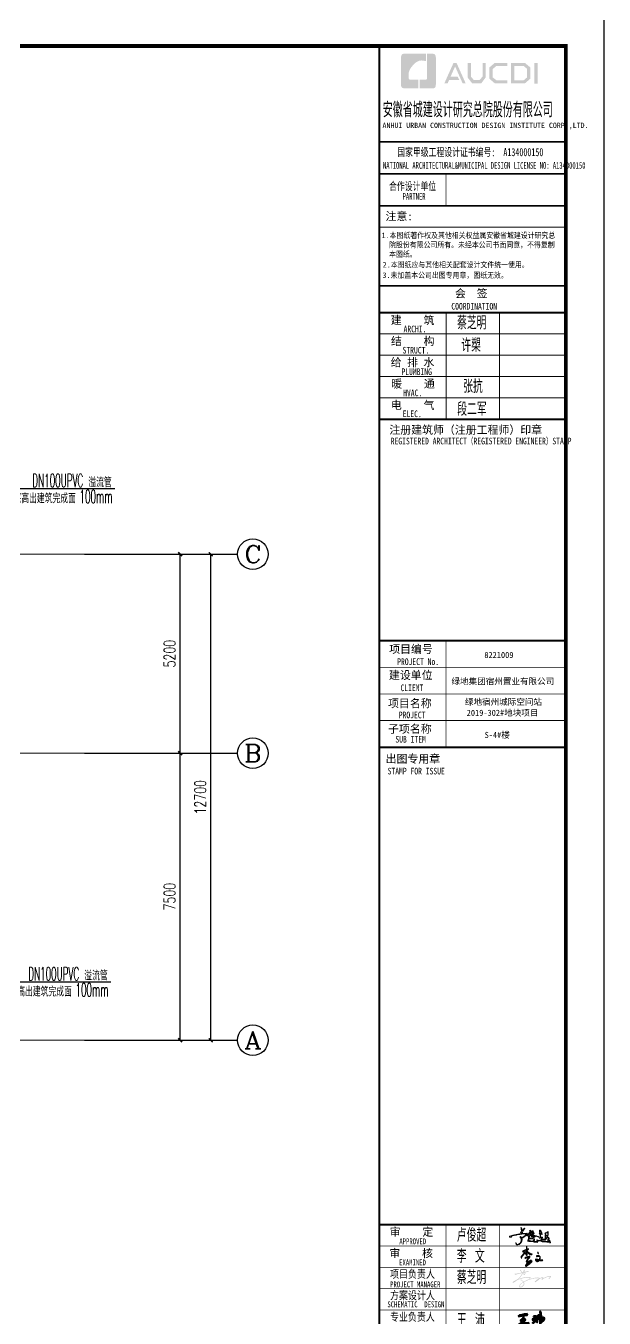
# Model space of a CAD drawing. Extents: x 1725261 to 1937680, y 860327 to 1571294.
# Drawn here: x 1850440 to 1865551, y 1077666 to 1111435 of the extents above; entities that cross this region are included whole.
import ezdxf
from ezdxf.enums import TextEntityAlignment as Align

# ---------------------------------------------------------------- set-up
doc = ezdxf.new("R2010")
doc.units = 0
doc.header["$LTSCALE"] = 1000
doc.header["$MEASUREMENT"] = 0
for name, pattern in [('ACAD_ISO10W100', [18.5, 12, -3, 0.5, -3]), ('DASH', [0.35, 0.25, -0.1]), ('DOTE', [2.42, 2, -0.2, 0.02, -0.2])]:
    doc.linetypes.add(name, pattern=pattern)
for name, color, linetype in [('AXIS', 3, 'Continuous'), ('AXIS_TEXT', 4, 'Continuous'), ('C-AXIS(轴号)', 3, 'Continuous'), ('C-AXIS-T(字)', 7, 'Continuous'), ('TWT_LEAD', 3, 'Continuous'), ('图框', 140, 'Continuous'), ('图签文字', 147, 'Continuous'), ('电子签名-李文', 7, 'DASH'), ('签名-水', 7, 'Continuous')]:
    doc.layers.add(name, color=color, linetype=linetype)
for name, color, linetype, lineweight in [('DOTE', 19, 'DOTE', 9), ('ZC', 6, 'Continuous', 40), ('图签', 147, 'Continuous', 18), ('签名', 7, 'Continuous', 18)]:
    doc.layers.add(name, color=color, linetype=linetype, lineweight=lineweight)
doc.styles.add('_TCH_AXIS', font='COMPLEX', dxfattribs={"bigfont": 'GBCBIG'})
doc.styles.add('_TCH_DIM_T3', font='SIMPLEX', dxfattribs={"width": 0.705882, "bigfont": 'GBCBIG'})
doc.styles.add('_TWT_SERIAL', font='simplex.shx', dxfattribs={"width": 0.6, "oblique": 10, "height": 3.5, "bigfont": 'aadri.shx'})
doc.styles.add('COMPLEX', font='COMPLEX')
doc.styles.add('HT', font='simhei.ttf')
doc.styles.add('宋体', font='', dxfattribs={"height": 50})
doc.styles.add('建筑图签-1', font='simhei.ttf', dxfattribs={"width": 0.7})
doc.styles.add('建筑图签-2', font='TXT.shx', dxfattribs={"width": 0.5, "bigfont": 'HZTXT.shx'})
doc.styles.get('宋体').set_extended_font_data('SimSun')
doc.dimstyles.new('_TCH_ARCH&&100', dxfattribs={"dimtxt": 297.5, "dimasz": 100, "dimexe": 250, "dimexo": 300, "dimgap": 126.25, "dimtad": 1, "dimdec": 0, "dimzin": 0, "dimdsep": 46, "dimtxsty": '_TCH_DIM_T3', "dimblk": 'ARCHTICK', "dimcen": 0.09, "dimclrt": 7, "dimazin": 2, "dimtfac": 1, "dimtdec": 0, "dimtix": 1, "dimtmove": 2, "dimatfit": 3, "dimfxl": 0, "dimtolj": 1, "dimtzin": 0, "dimarcsym": 0})

# ---------------------------------------------------------------- blocks, each defined once
blk = doc.blocks.new('院标1')
h = blk.add_hatch(color=150)
h.dxf.hatch_style = 1
h.set_gradient(color1=(33, 113, 253), color2=(33, 113, 253), tint=1, name='INVCURVED')
edge = h.paths.add_edge_path()
edge.add_spline(control_points=[(116373, 648379), (116379, 648379), (116382, 648379), (116391, 648379), (116391, 648379), (116391, 648379), (116616, 648379), (116616, 648379), (116616, 648379), (116616, 648379), (116616, 648054), (116616, 648054), (116616, 648054), (116616, 648054), (116108, 648054), (116108, 648054), (116108, 648054), (116028, 648054), (115963, 648111), (115963, 648199), (115963, 648199), (115963, 648199), (115963, 649215), (115963, 649215), (115963, 649215), (115963, 649295), (116018, 649360), (116108, 649360), (116108, 649360), (116108, 649360), (116897, 649360), (116897, 649360), (116897, 649360), (116897, 649360), (116897, 649080), (116897, 649080), (116897, 649080), (116897, 649080), (116566, 649140), (116356, 648859), (116356, 648859), (116245, 648719), (116240, 648545), (116247, 648466), (116247, 648466), (116254, 648386), (116247, 648466), (116247, 648466), (116247, 648466), (116247, 648466), (116258, 648374), (116373, 648379)], knot_values=[0, 0, 0, 0, 0.071429, 0.071429, 0.071429, 0.107143, 0.142857, 0.142857, 0.142857, 0.178571, 0.214286, 0.214286, 0.214286, 0.25, 0.285714, 0.285714, 0.285714, 0.321429, 0.357143, 0.357143, 0.357143, 0.392857, 0.428571, 0.428571, 0.428571, 0.464286, 0.5, 0.5, 0.5, 0.535714, 0.571429, 0.571429, 0.571429, 0.607143, 0.642857, 0.642857, 0.642857, 0.678571, 0.714286, 0.714286, 0.714286, 0.75, 0.785714, 0.785714, 0.785714, 0.821429, 0.857143, 0.857143, 0.857143, 0.928571, 1, 1, 1, 1], degree=3, periodic=0)
h = blk.add_hatch(color=150)
h.dxf.hatch_style = 1
h.set_gradient(color1=(33, 113, 253), color2=(33, 113, 253), tint=1, name='INVCURVED')
edge = h.paths.add_edge_path()
edge.add_spline(control_points=[(117268, 649215), (117268, 649215), (117268, 648199), (117268, 648199), (117268, 648199), (117268, 648114), (117212, 648054), (117123, 648054), (117123, 648054), (117123, 648054), (116663, 648054), (116663, 648054), (116663, 648054), (116663, 648054), (116663, 648379), (116663, 648379), (116663, 648379), (116663, 648379), (116865, 648379), (116865, 648379), (116865, 648379), (116907, 648379), (116941, 648413), (116941, 648455), (116941, 648455), (116941, 648455), (116941, 649360), (116941, 649360), (116941, 649360), (116941, 649360), (117123, 649360), (117123, 649360), (117123, 649360), (117204, 649360), (117268, 649306), (117268, 649215)], knot_values=[0, 0, 0, 0, 0.1, 0.1, 0.1, 0.15, 0.2, 0.2, 0.2, 0.25, 0.3, 0.3, 0.3, 0.35, 0.4, 0.4, 0.4, 0.45, 0.5, 0.5, 0.5, 0.55, 0.6, 0.6, 0.6, 0.65, 0.7, 0.7, 0.7, 0.75, 0.8, 0.8, 0.8, 0.9, 1, 1, 1, 1], degree=3, periodic=0)
blk = doc.blocks.new('ljc')
at = {"linetype": 'Continuous'}
h = blk.add_hatch(color=0, dxfattribs=at)
h.paths.add_polyline_path([(2023, 1568), (2019, 1564), (2020, 1562), (2024, 1562), (2022, 1552), (1955, 1538), (1933, 1530), (1930, 1527), (1929, 1525), (1931, 1523), (1944, 1524), (1946, 1526), (1942, 1528), (1960, 1535), (1967, 1535), (1975, 1538), (1985, 1539), (1998, 1543), (2010, 1544), (2018, 1547), (2025, 1546), (2035, 1549), (2061, 1550), (2052, 1537), (2042, 1528), (2028, 1521), (2023, 1521), (2018, 1526), (2015, 1527), (2013, 1525), (2013, 1521), (2019, 1516), (2022, 1508), (2022, 1494), (2012, 1477), (2000, 1469), (1988, 1467), (1982, 1473), (1980, 1480), (1978, 1482), (1978, 1475), (1981, 1468), (1988, 1463), (1994, 1463), (2005, 1467), (2018, 1478), (2027, 1493), (2028, 1504), (2025, 1517), (2033, 1518), (2054, 1533), (2067, 1549), (2067, 1552), (2064, 1555), (2029, 1553), (2036, 1575), (2049, 1591), (2047, 1593), (2043, 1592), (2028, 1573), (2025, 1589), (2021, 1597), (2018, 1599), (2017, 1597), (2020, 1590)])
h.paths.add_polyline_path([(2081, 1522), (2081, 1528), (2075, 1541), (2093, 1562), (2097, 1572), (2094, 1577), (2087, 1576), (2089, 1572), (2092, 1572), (2091, 1567), (2080, 1551), (2066, 1537), (2065, 1535), (2067, 1533), (2073, 1535), (2077, 1523), (2077, 1513), (2072, 1496), (2072, 1492), (2074, 1490), (2078, 1494), (2083, 1510), (2099, 1510), (2119, 1507), (2119, 1500), (2116, 1496), (2108, 1493), (2087, 1496), (2084, 1492), (2087, 1489), (2103, 1488), (2122, 1483), (2140, 1484), (2148, 1482), (2152, 1486), (2152, 1491), (2148, 1488), (2125, 1488), (2114, 1490), (2124, 1499), (2126, 1509), (2121, 1512), (2119, 1511), (2108, 1514), (2124, 1523), (2132, 1532), (2130, 1535), (2121, 1536), (2115, 1533), (2109, 1533), (2123, 1555), (2121, 1559), (2114, 1557), (2116, 1564), (2115, 1569), (2111, 1573), (2105, 1572), (2093, 1554)])
h.paths.add_polyline_path([(2089, 1535), (2097, 1535), (2112, 1551), (2116, 1552), (2111, 1543), (2099, 1528), (2101, 1526), (2114, 1528), (2121, 1531), (2124, 1530), (2118, 1524), (2101, 1515), (2084, 1514), (2084, 1518)], flags=16)
h.paths.add_polyline_path([(2093, 1537), (2095, 1540), (2103, 1546), (2096, 1537)], flags=16)
h.paths.add_polyline_path([(2093, 1544), (2094, 1549), (2106, 1568), (2109, 1569), (2111, 1567), (2108, 1554), (2104, 1550)], flags=16)
h.paths.add_polyline_path([(2141, 1534), (2138, 1533), (2137, 1531), (2142, 1527), (2155, 1522), (2158, 1523), (2153, 1528)])
h.paths.add_polyline_path([(2175, 1522), (2173, 1524), (2172, 1546), (2183, 1545), (2185, 1547), (2183, 1557), (2178, 1566), (2177, 1561), (2180, 1556), (2181, 1550), (2175, 1550), (2170, 1554), (2169, 1574), (2171, 1574), (2175, 1569), (2176, 1571), (2170, 1579), (2167, 1579), (2165, 1577), (2164, 1562), (2166, 1553), (2163, 1553), (2162, 1551), (2167, 1547), (2169, 1537), (2169, 1524), (2166, 1521), (2165, 1517), (2168, 1513), (2170, 1513), (2173, 1517), (2180, 1517), (2178, 1502), (2175, 1500), (2167, 1499), (2175, 1496), (2180, 1497), (2183, 1500), (2184, 1511), (2187, 1521), (2185, 1523)])
h.paths.add_polyline_path([(2233, 1542), (2233, 1564), (2231, 1567), (2215, 1558), (2210, 1557), (2206, 1552), (2211, 1548), (2211, 1551), (2229, 1560), (2228, 1542), (2227, 1537), (2224, 1533), (2220, 1534), (2213, 1542), (2211, 1543), (2209, 1541), (2209, 1508), (2189, 1508), (2187, 1506), (2191, 1503), (2213, 1503), (2217, 1511), (2222, 1516), (2232, 1518), (2234, 1513), (2234, 1505), (2227, 1505), (2232, 1502), (2232, 1500), (2228, 1497), (2229, 1493), (2239, 1495), (2243, 1489), (2243, 1486), (2212, 1492), (2189, 1492), (2179, 1494), (2176, 1496), (2167, 1496), (2164, 1498), (2154, 1499), (2147, 1503), (2144, 1503), (2143, 1501), (2144, 1498), (2153, 1494), (2174, 1491), (2186, 1487), (2211, 1487), (2222, 1484), (2230, 1484), (2243, 1480), (2249, 1480), (2251, 1482), (2244, 1496), (2246, 1499), (2238, 1503), (2239, 1513), (2237, 1520), (2233, 1523), (2224, 1522), (2214, 1516), (2212, 1522), (2213, 1536), (2220, 1530), (2228, 1530), (2230, 1532)])
at = {"color": 0, "linetype": 'Continuous', "elevation": 16426272}
for points in [[(1930, 1527), (1929, 1525), (1931, 1523), (1944, 1524), (1946, 1526), (1942, 1528), (1960, 1535), (1967, 1535), (1975, 1538), (1985, 1539), (1998, 1543), (2010, 1544), (2018, 1547), (2025, 1546), (2035, 1549), (2061, 1550), (2052, 1537), (2042, 1528), (2028, 1521), (2023, 1521), (2018, 1526), (2015, 1527), (2013, 1525), (2013, 1521), (2019, 1516), (2022, 1508), (2022, 1494), (2012, 1477), (2000, 1469), (1988, 1467), (1982, 1473), (1980, 1480), (1978, 1482), (1978, 1475), (1981, 1468), (1988, 1463), (1994, 1463), (2005, 1467), (2018, 1478), (2027, 1493), (2028, 1504), (2025, 1517), (2033, 1518), (2054, 1533), (2067, 1549), (2067, 1552), (2064, 1555), (2029, 1553), (2036, 1575), (2049, 1591), (2047, 1593), (2043, 1592), (2028, 1573), (2025, 1589), (2021, 1597), (2018, 1599), (2017, 1597), (2020, 1590), (2023, 1568), (2019, 1564), (2020, 1562), (2024, 1562), (2022, 1552), (1955, 1538), (1933, 1530), (1930, 1527)], [(2016, 1561), (2015, 1560), (2017, 1560), (2016, 1561)], [(2017, 1562), (2016, 1561), (2019, 1561), (2017, 1562)], [(2066, 1537), (2065, 1535), (2067, 1533), (2073, 1535), (2077, 1523), (2077, 1513), (2072, 1496), (2072, 1492), (2074, 1490), (2078, 1494), (2083, 1510), (2099, 1510), (2119, 1507), (2119, 1500), (2116, 1496), (2108, 1493), (2087, 1496), (2084, 1492), (2087, 1489), (2103, 1488), (2122, 1483), (2140, 1484), (2148, 1482), (2152, 1486), (2152, 1491), (2148, 1488), (2125, 1488), (2114, 1490), (2124, 1499), (2126, 1509), (2121, 1512), (2119, 1511), (2108, 1514), (2124, 1523), (2132, 1532), (2130, 1535), (2121, 1536), (2115, 1533), (2109, 1533), (2123, 1555), (2121, 1559), (2114, 1557), (2116, 1564), (2115, 1569), (2111, 1573), (2105, 1572), (2093, 1554), (2081, 1522), (2081, 1528), (2075, 1541), (2093, 1562), (2097, 1572), (2094, 1577), (2087, 1576), (2089, 1572), (2092, 1572), (2091, 1567), (2080, 1551), (2066, 1537)], [(2084, 1514), (2084, 1518), (2089, 1535), (2097, 1535), (2112, 1551), (2116, 1552), (2111, 1543), (2099, 1528), (2101, 1526), (2114, 1528), (2121, 1531), (2124, 1530), (2118, 1524), (2101, 1515), (2084, 1514)], [(2093, 1544), (2094, 1549), (2106, 1568), (2109, 1569), (2111, 1567), (2108, 1554), (2104, 1550), (2093, 1544)], [(2093, 1537), (2095, 1540), (2103, 1546), (2096, 1537), (2093, 1537)], [(2138, 1533), (2137, 1531), (2142, 1527), (2155, 1522), (2158, 1523), (2153, 1528), (2141, 1534), (2138, 1533)], [(2144, 1503), (2143, 1501), (2144, 1498), (2153, 1494), (2174, 1491), (2186, 1487), (2211, 1487), (2222, 1484), (2230, 1484), (2243, 1480), (2249, 1480), (2251, 1482), (2244, 1496), (2246, 1499), (2238, 1503), (2239, 1513), (2237, 1520), (2233, 1523), (2224, 1522), (2214, 1516), (2212, 1522), (2213, 1536), (2220, 1530), (2228, 1530), (2230, 1532), (2233, 1542), (2233, 1564), (2231, 1567), (2215, 1558), (2210, 1557), (2206, 1552), (2211, 1548), (2211, 1551), (2229, 1560), (2228, 1542), (2227, 1537), (2224, 1533), (2220, 1534), (2213, 1542), (2211, 1543), (2209, 1541), (2209, 1508), (2189, 1508), (2187, 1506), (2191, 1503), (2213, 1503), (2217, 1511), (2222, 1516), (2232, 1518), (2234, 1513), (2234, 1505), (2227, 1505), (2232, 1502), (2232, 1500), (2228, 1497), (2229, 1493), (2239, 1495), (2243, 1489), (2243, 1486), (2212, 1492), (2189, 1492), (2179, 1494), (2176, 1496), (2167, 1496), (2164, 1498), (2154, 1499), (2147, 1503), (2144, 1503)], [(2163, 1553), (2162, 1551), (2167, 1547), (2169, 1537), (2169, 1524), (2166, 1521), (2165, 1517), (2168, 1513), (2170, 1513), (2173, 1517), (2180, 1517), (2178, 1502), (2175, 1500), (2167, 1499), (2175, 1496), (2180, 1497), (2183, 1500), (2184, 1511), (2187, 1521), (2185, 1523), (2175, 1522), (2173, 1524), (2172, 1546), (2183, 1545), (2185, 1547), (2183, 1557), (2178, 1566), (2177, 1561), (2180, 1556), (2181, 1550), (2175, 1550), (2170, 1554), (2169, 1574), (2171, 1574), (2175, 1569), (2176, 1571), (2170, 1579), (2167, 1579), (2165, 1577), (2164, 1562), (2166, 1553), (2163, 1553)], [(2177, 1569), (2176, 1570), (2175, 1567), (2177, 1565), (2177, 1569)]]:
    blk.add_lwpolyline(points, dxfattribs=at)
blk = doc.blocks.new('A$C44B256A7')
at = {"layer": '电子签名-李文'}
h = blk.add_hatch(color=0, dxfattribs=at)
h.dxf.hatch_style = 1
h.paths.add_polyline_path([(934, -1198), (941, -1210), (956, -1216), (968, -1207), (992, -1199), (1012, -1194), (1037, -1192), (1054, -1200), (1076, -1215), (1093, -1230), (1096, -1243), (1095, -1265), (1092, -1286), (1086, -1310), (1075, -1335), (1059, -1365), (1039, -1388), (1024, -1405), (1007, -1416), (991, -1423), (973, -1429), (958, -1429), (945, -1423), (936, -1414), (927, -1402), (919, -1391), (910, -1376), (910, -1366), (915, -1361), (935, -1366), (957, -1369), (977, -1373), (1002, -1377), (1020, -1380), (1055, -1386), (1075, -1389), (1102, -1393), (1140, -1392), (1169, -1396), (1199, -1396), (1222, -1404), (1226, -1395), (1230, -1384), (1221, -1380), (1202, -1379), (1168, -1378), (1110, -1373), (1073, -1371), (1046, -1369), (997, -1351), (972, -1349), (946, -1344), (925, -1342), (903, -1340), (893, -1348), (890, -1366), (894, -1381), (897, -1390), (916, -1418), (935, -1434), (951, -1442), (978, -1445), (993, -1442), (1013, -1435), (1029, -1424), (1042, -1415), (1055, -1395), (1073, -1371), (1079, -1362), (1095, -1333), (1111, -1306), (1111, -1281), (1114, -1251), (1116, -1233), (1101, -1208), (1084, -1194), (1069, -1182), (1055, -1176), (1037, -1171), (1016, -1172), (990, -1176), (970, -1183), (958, -1186), (940, -1186), (934, -1191)])
h.paths.add_polyline_path([(987, -1030), (1007, -1049), (1020, -1066), (1032, -1071), (1036, -1064), (1030, -1052), (1020, -1039), (1013, -1028), (1006, -1017), (992, -1016), (986, -1024)])
h.paths.add_polyline_path([(395, -1278), (403, -1295), (420, -1295), (516, -1261), (580, -1237), (606, -1225), (604, -1242), (569, -1289), (521, -1338), (502, -1370), (469, -1415), (459, -1437), (466, -1461), (473, -1463), (505, -1473), (561, -1464), (589, -1463), (635, -1455), (656, -1452), (683, -1449), (699, -1446), (687, -1462), (666, -1475), (650, -1485), (642, -1496), (607, -1527), (583, -1544), (580, -1546), (575, -1557), (545, -1583), (532, -1592), (516, -1602), (509, -1608), (462, -1636), (449, -1640), (446, -1634), (474, -1608), (494, -1591), (506, -1568), (523, -1548), (531, -1543), (553, -1516), (584, -1491), (603, -1465), (635, -1430), (668, -1402), (694, -1383), (693, -1366), (669, -1376), (650, -1395), (619, -1417), (594, -1442), (569, -1472), (533, -1499), (492, -1545), (460, -1590), (425, -1625), (417, -1648), (432, -1658), (463, -1657), (488, -1643), (516, -1628), (543, -1606), (571, -1586), (603, -1554), (635, -1533), (664, -1502), (690, -1485), (715, -1464), (726, -1446), (732, -1424), (710, -1420), (656, -1427), (590, -1434), (534, -1446), (510, -1444), (492, -1444), (486, -1428), (519, -1384), (565, -1324), (604, -1274), (630, -1231), (626, -1201), (589, -1206), (563, -1218), (528, -1229), (519, -1232), (499, -1236), (473, -1243), (448, -1253), (428, -1261), (405, -1271), (394, -1276)])
edge = h.paths.add_edge_path()
edge.add_line((470, -744), (463, -751))
edge.add_line((479, -744), (470, -744))
edge.add_line((486, -757), (479, -744))
edge.add_line((488, -983), (488, -948))
edge.add_line((505, -985), (488, -983))
edge.add_line((531, -998), (505, -985))
edge.add_line((559, -1019), (531, -998))
edge.add_line((586, -1042), (559, -1019))
edge.add_line((649, -1079), (586, -1042))
edge.add_line((698, -1095), (649, -1079))
edge.add_line((735, -1105), (698, -1095))
edge.add_line((727, -1120), (735, -1105))
edge.add_line((692, -1122), (727, -1120))
edge.add_line((655, -1122), (692, -1122))
edge.add_line((675, -1107), (655, -1122))
edge.add_line((627, -1093), (675, -1107))
edge.add_line((570, -1058), (627, -1093))
edge.add_line((495, -1007), (570, -1058))
edge.add_line((490, -1012), (495, -1007))
edge.add_line((495, -1144), (490, -1012))
edge.add_line((491, -1152), (495, -1144))
edge.add_line((471, -1149), (491, -1152))
edge.add_line((413, -1057), (471, -1149))
edge.add_line((371, -1021), (413, -1057))
edge.add_line((341, -1002), (371, -1021))
edge.add_line((314, -991), (341, -1002))
edge.add_line((286, -969), (314, -991))
edge.add_line((297, -954), (286, -969))
edge.add_line((497, -860), (487, -865))
edge.add_line((563, -849), (497, -860))
edge.add_line((565, -866), (563, -849))
edge.add_line((448, -990), (471, -966))
edge.add_line((239, -1246), (448, -990))
edge.add_line((247, -1268), (239, -1246))
edge.add_line((227, -1272), (247, -1268))
edge.add_line((213, -1252), (227, -1272))
edge.add_line((221, -1213), (213, -1252))
edge.add_line((366, -1049), (221, -1213))
edge.add_line((531, -873), (487, -920))
edge.add_line((523, -874), (531, -873))
edge.add_line((444, -905), (468, -895))
edge.add_line((350, -952), (444, -905))
edge.add_line((322, -977), (350, -952))
edge.add_line((376, -998), (322, -977))
edge.add_line((410, -1028), (376, -998))
edge.add_line((430, -1046), (410, -1028))
edge.add_line((458, -1093), (430, -1046))
edge.add_line((476, -1116), (458, -1093))
edge.add_line((463, -751), (470, -938))
h = blk.add_hatch(color=0, dxfattribs=at)
h.dxf.hatch_style = 1
h.paths.add_polyline_path([(401, -1047), (383, -1031), (366, -1049), (221, -1213), (213, -1252), (227, -1272), (247, -1268), (239, -1246)])
h.paths.add_polyline_path([(414, -1032), (410, -1028), (397, -1017), (383, -1031), (401, -1047)])
h = blk.add_hatch(color=0, dxfattribs=at)
h.dxf.hatch_style = 1
h.paths.add_polyline_path([(322, -977), (350, -952), (444, -905), (468, -895), (468, -874), (297, -954), (286, -969), (314, -991), (341, -1002), (371, -1021), (383, -1031), (397, -1017), (376, -998)])
h = blk.add_hatch(color=0, dxfattribs=at)
h.dxf.hatch_style = 1
h.paths.add_polyline_path([(470, -938), (397, -1017), (414, -1031), (448, -990), (471, -966), (476, -1116), (458, -1093), (430, -1046), (414, -1032), (401, -1047), (413, -1057), (471, -1149), (491, -1152), (495, -1144), (490, -1012), (495, -1007), (570, -1058), (627, -1093), (675, -1107), (655, -1122), (692, -1122), (727, -1120), (735, -1105), (698, -1095), (649, -1079), (586, -1042), (559, -1019), (531, -998), (505, -985), (488, -983), (488, -948), (565, -866), (563, -849), (497, -860), (487, -865), (486, -757), (479, -744), (470, -744), (463, -751)])
h.paths.add_polyline_path([(487, -888), (535, -869), (487, -920)], flags=16)
h = blk.add_hatch(color=0, dxfattribs=at)
h.dxf.hatch_style = 1
h.paths.add_polyline_path([(604, -1432), (594, -1442), (576, -1464), (589, -1463), (607, -1460), (636, -1429)])
h.paths.add_polyline_path([(1055, -1386), (1061, -1387), (1073, -1371), (1055, -1370), (1043, -1384)])
at = {"layer": '电子签名-李文', "color": 0}
for p, q in [((366, -1049, 0), (221, -1213, 0)), ((239, -1246, 0), (448, -990, 0)), ((297, -954, 0), (286, -969, 0)), ((286, -969, 0), (314, -991, 0)), ((468, -874, 0), (297, -954, 0)), ((314, -991, 0), (341, -1002, 0)), ((322, -977, 0), (350, -952, 0)), ((376, -998, 0), (322, -977, 0)), ((341, -1002, 0), (371, -1021, 0)), ((350, -952, 0), (444, -905, 0)), ((470, -938, 0), (366, -1049, 0)), ((371, -1021, 0), (413, -1057, 0)), ((410, -1028, 0), (376, -998, 0)), ((430, -1046, 0), (410, -1028, 0)), ((413, -1057, 0), (471, -1149, 0)), ((458, -1093, 0), (430, -1046, 0)), ((444, -905, 0), (468, -895, 0)), ((448, -990, 0), (471, -966, 0)), ((476, -1116, 0), (458, -1093, 0)), ((470, -744, 0), (463, -751, 0)), ((463, -751, 0), (470, -938, 0)), ((479, -744, 0), (470, -744, 0)), ((471, -966, 0), (476, -1116, 0)), ((471, -1149, 0), (491, -1152, 0)), ((486, -757, 0), (479, -744, 0)), ((487, -865, 0), (486, -757, 0)), ((497, -860, 0), (487, -865, 0)), ((531, -873, 0), (487, -920, 0)), ((487, -888, 0), (523, -874, 0)), ((487, -920, 0), (487, -888, 0)), ((488, -948, 0), (565, -866, 0)), ((488, -983, 0), (488, -948, 0)), ((505, -985, 0), (488, -983, 0)), ((490, -1012, 0), (495, -1007, 0)), ((495, -1144, 0), (490, -1012, 0)), ((491, -1152, 0), (495, -1144, 0)), ((495, -1007, 0), (570, -1058, 0)), ((563, -849, 0), (497, -860, 0)), ((531, -998, 0), (505, -985, 0)), ((523, -874, 0), (531, -873, 0)), ((559, -1019, 0), (531, -998, 0)), ((586, -1042, 0), (559, -1019, 0)), ((565, -866, 0), (563, -849, 0)), ((570, -1058, 0), (627, -1093, 0)), ((649, -1079, 0), (586, -1042, 0)), ((627, -1093, 0), (675, -1107, 0)), ((698, -1095, 0), (649, -1079, 0)), ((675, -1107, 0), (655, -1122, 0)), ((655, -1122, 0), (692, -1122, 0)), ((692, -1122, 0), (727, -1120, 0)), ((735, -1105, 0), (698, -1095, 0)), ((727, -1120, 0), (735, -1105, 0)), ((221, -1213, 0), (213, -1252, 0)), ((213, -1252, 0), (227, -1272, 0)), ((227, -1272, 0), (247, -1268, 0)), ((247, -1268, 0), (239, -1246, 0))]:
    blk.add_line(p, q, dxfattribs=at)
at = {"layer": '电子签名-李文', "color": 0, "elevation": 0}
for points in [[(395, -1278), (403, -1295), (420, -1295), (516, -1261), (580, -1237), (606, -1225), (604, -1242), (569, -1289), (521, -1338), (502, -1370), (469, -1415), (459, -1437), (466, -1461), (473, -1463), (505, -1473), (561, -1464), (589, -1463), (635, -1455), (656, -1452), (683, -1449), (699, -1446), (687, -1462), (666, -1475), (650, -1485), (642, -1496), (607, -1527), (583, -1544), (580, -1546), (575, -1557), (545, -1583), (532, -1592), (516, -1602), (509, -1608), (462, -1636), (449, -1640), (446, -1634), (474, -1608), (494, -1591), (506, -1568), (523, -1548), (531, -1543), (553, -1516), (584, -1491), (603, -1465), (635, -1430), (668, -1402), (694, -1383), (693, -1366), (669, -1376), (650, -1395), (619, -1417), (594, -1442), (569, -1472), (533, -1499), (492, -1545), (460, -1590), (425, -1625), (417, -1648), (432, -1658), (463, -1657), (488, -1643), (516, -1628), (543, -1606), (571, -1586), (603, -1554), (635, -1533), (664, -1502), (690, -1485), (715, -1464), (726, -1446), (732, -1424), (710, -1420), (656, -1427), (590, -1434), (534, -1446), (510, -1444), (492, -1444), (486, -1428), (519, -1384), (565, -1324), (604, -1274), (630, -1231), (626, -1201), (589, -1206), (563, -1218), (528, -1229), (519, -1232), (499, -1236), (473, -1243), (448, -1253), (428, -1261), (405, -1271), (394, -1276), (395, -1278)], [(934, -1198), (941, -1210), (956, -1216), (968, -1207), (992, -1199), (1012, -1194), (1037, -1192), (1054, -1200), (1076, -1215), (1093, -1230), (1096, -1243), (1095, -1265), (1092, -1286), (1086, -1310), (1075, -1335), (1059, -1365), (1039, -1388), (1024, -1405), (1007, -1416), (991, -1423), (973, -1429), (958, -1429), (945, -1423), (936, -1414), (927, -1402), (919, -1391), (910, -1376), (910, -1366), (915, -1361), (935, -1366), (957, -1369), (977, -1373), (1002, -1377), (1020, -1380), (1055, -1386), (1075, -1389), (1102, -1393), (1140, -1392), (1169, -1396), (1199, -1396), (1222, -1404), (1226, -1395), (1230, -1384), (1221, -1380), (1202, -1379), (1168, -1378), (1110, -1373), (1073, -1371), (1046, -1369), (997, -1351), (972, -1349), (946, -1344), (925, -1342), (903, -1340), (893, -1348), (890, -1366), (894, -1381), (897, -1390), (916, -1418), (935, -1434), (951, -1442), (978, -1445), (993, -1442), (1013, -1435), (1029, -1424), (1042, -1415), (1055, -1395), (1073, -1371), (1079, -1362), (1095, -1333), (1111, -1306), (1111, -1281), (1114, -1251), (1116, -1233), (1101, -1208), (1084, -1194), (1069, -1182), (1055, -1176), (1037, -1171), (1016, -1172), (990, -1176), (970, -1183), (958, -1186), (940, -1186), (934, -1191), (934, -1198)], [(987, -1030), (1007, -1049), (1020, -1066), (1032, -1071), (1036, -1064), (1030, -1052), (1020, -1039), (1013, -1028), (1006, -1017), (992, -1016), (986, -1024), (987, -1030)]]:
    blk.add_lwpolyline(points, dxfattribs=at)
blk = doc.blocks.new('王沛')
h = blk.add_hatch(color=7)
h.paths.add_polyline_path([(205, 110), (204, 111), (202, 111), (187, 96), (190, 92), (198, 100)])
h.paths.add_polyline_path([(141, 110), (141, 111), (143, 110), (140, 108)], flags=16)
h.paths.add_polyline_path([(130, 110), (135, 110), (134, 102), (129, 107)], flags=16)
h.paths.add_polyline_path([(232, 120), (238, 120), (243, 118), (243, 115), (233, 103), (230, 103), (229, 113), (230, 119)], flags=16)
h.paths.add_polyline_path([(206, 120), (205, 121), (201, 121), (187, 114), (186, 111), (191, 109), (201, 115), (205, 115), (207, 117)])
h.paths.add_polyline_path([(206, 130), (205, 131), (193, 131), (191, 128), (196, 125), (203, 124), (207, 127)])
h.paths.add_polyline_path([(159, 141), (158, 142), (144, 141), (126, 136), (118, 136), (113, 132), (115, 129), (137, 133), (136, 116), (130, 115), (123, 110), (123, 108), (130, 99), (114, 86), (120, 83), (140, 88), (165, 88), (168, 91), (168, 93), (165, 96), (128, 92), (135, 97), (138, 97), (148, 107), (150, 111), (148, 114), (141, 116), (141, 129), (144, 135), (158, 136), (161, 139)])
h.paths.add_polyline_path([(229, 153), (228, 154), (225, 153), (227, 137), (225, 135), (215, 135), (212, 132), (214, 130), (226, 130), (225, 123), (222, 123), (213, 118), (218, 127), (217, 128), (213, 126), (209, 121), (207, 110), (208, 99), (210, 98), (212, 100), (212, 113), (220, 117), (226, 118), (224, 105), (223, 62), (222, 55), (219, 54), (222, 49), (225, 49), (227, 51), (228, 98), (233, 98), (245, 108), (249, 115), (249, 119), (242, 124), (230, 125), (231, 130), (234, 132), (234, 134), (231, 136), (232, 144)])
at = {"color": 7, "linetype": 'Continuous', "elevation": 7849739}
for points in [[(159, 141), (158, 142), (144, 141), (126, 136), (118, 136), (113, 132), (115, 129), (137, 133), (136, 116), (130, 115), (123, 110), (123, 108), (130, 99), (114, 86), (120, 83), (140, 88), (165, 88), (168, 91), (168, 93), (165, 96), (128, 92), (135, 97), (138, 97), (148, 107), (150, 111), (148, 114), (141, 116), (141, 129), (144, 135), (158, 136), (161, 139), (159, 141)], [(229, 153), (228, 154), (225, 153), (227, 137), (225, 135), (215, 135), (212, 132), (214, 130), (226, 130), (225, 123), (222, 123), (213, 118), (218, 127), (217, 128), (213, 126), (209, 121), (207, 110), (208, 99), (210, 98), (212, 100), (212, 113), (220, 117), (226, 118), (224, 105), (223, 62), (222, 55), (219, 54), (222, 49), (225, 49), (227, 51), (228, 98), (233, 98), (245, 108), (249, 115), (249, 119), (242, 124), (230, 125), (231, 130), (234, 132), (234, 134), (231, 136), (232, 144), (229, 153)], [(130, 110), (135, 110), (134, 102), (129, 107), (130, 110)], [(141, 110), (141, 111), (143, 110), (140, 108), (141, 110)], [(206, 120), (205, 121), (201, 121), (187, 114), (186, 111), (191, 109), (201, 115), (205, 115), (207, 117), (206, 120)], [(205, 110), (204, 111), (202, 111), (187, 96), (190, 92), (198, 100), (205, 110)], [(206, 130), (205, 131), (193, 131), (191, 128), (196, 125), (203, 124), (207, 127), (206, 130)], [(232, 120), (238, 120), (243, 118), (243, 115), (233, 103), (230, 103), (229, 113), (230, 119), (232, 120)]]:
    blk.add_lwpolyline(points, dxfattribs=at)
blk = doc.blocks.new('A$C70751146')
at = {"layer": '图框'}
h = blk.add_hatch(color=256, dxfattribs=at)
h.paths.add_polyline_path([(-827, 39553), (-739, 39553), (-739, 39016), (-827, 39016)])
h.paths.add_polyline_path([(-1351, 39472), (-1351, 39105), (-1100, 39105), (-1014, 39179), (-1014, 39402), (-1098, 39472)], flags=16)
h.paths.add_polyline_path([(-1434, 39554), (-1434, 39023), (-1070, 39023), (-931, 39142), (-931, 39440), (-1068, 39554)])
h.paths.add_polyline_path([(-1533, 39557), (-1533, 39476), (-1817, 39476), (-1910, 39399), (-1910, 39176), (-1817, 39105), (-1532, 39105), (-1532, 39020), (-1855, 39020), (-1996, 39141), (-1996, 39440), (-1858, 39557)])
h.paths.add_polyline_path([(-2567, 39555), (-2483, 39555), (-2483, 39199), (-2403, 39108), (-2256, 39108), (-2177, 39199), (-2177, 39555), (-2098, 39555), (-2098, 39173), (-2212, 39022), (-2448, 39022), (-2567, 39175)])
h.paths.add_polyline_path([(-2937, 39554), (-2856, 39554), (-2618, 39022), (-2698, 39022), (-2894, 39464), (-3016, 39193), (-2827, 39193), (-2785, 39113), (-3050, 39113), (-3091, 39020), (-3177, 39020)])
at = {"layer": '签名'}
h = blk.add_hatch(color=2, dxfattribs=at)
h.dxf.hatch_style = 1
h.paths.add_polyline_path([(-1105, 7957), (-1105, 7961), (-1100, 7966), (-1102, 7968), (-1096, 7973), (-1085, 7989), (-1078, 7964)], flags=16)
h.paths.add_polyline_path([(-1117, 7931), (-1117, 7935), (-1110, 7942), (-1103, 7942), (-1085, 7947), (-1075, 7947), (-1074, 7921), (-1077, 7911), (-1080, 7908), (-1088, 7907), (-1107, 7920)], flags=16)
h.paths.add_polyline_path([(-1209, 7581), (-1205, 7602), (-1199, 7607), (-1199, 7613), (-1194, 7616), (-1191, 7627), (-1187, 7628), (-1179, 7638), (-1173, 7641), (-1160, 7658), (-1153, 7659), (-1142, 7670), (-1134, 7674), (-1128, 7681), (-1117, 7684), (-1113, 7688), (-1110, 7688), (-1109, 7683), (-1105, 7678), (-1103, 7666), (-1100, 7660), (-1102, 7639), (-1123, 7609), (-1126, 7609), (-1142, 7592), (-1145, 7592), (-1165, 7578), (-1170, 7578), (-1176, 7574), (-1202, 7574)], flags=16)
h.paths.add_polyline_path([(-1223, 7588), (-1225, 7586), (-1220, 7573), (-1211, 7563), (-1197, 7559), (-1174, 7557), (-1172, 7560), (-1151, 7566), (-1141, 7571), (-1137, 7577), (-1130, 7580), (-1123, 7588), (-1120, 7586), (-1119, 7591), (-1103, 7605), (-1103, 7607), (-1098, 7613), (-1088, 7630), (-1084, 7651), (-1080, 7658), (-1085, 7665), (-1088, 7680), (-1091, 7683), (-1092, 7690), (-1096, 7694), (-1096, 7698), (-1092, 7698), (-1084, 7705), (-1073, 7709), (-1068, 7715), (-1063, 7715), (-1057, 7719), (-1042, 7723), (-1039, 7727), (-1035, 7727), (-1022, 7734), (-1017, 7734), (-1015, 7737), (-1009, 7738), (-1000, 7744), (-995, 7744), (-989, 7748), (-964, 7755), (-961, 7758), (-947, 7761), (-940, 7765), (-935, 7765), (-917, 7772), (-910, 7772), (-896, 7779), (-889, 7777), (-880, 7782), (-864, 7784), (-861, 7787), (-857, 7786), (-852, 7789), (-833, 7790), (-827, 7793), (-733, 7801), (-717, 7800), (-710, 7797), (-707, 7793), (-710, 7787), (-716, 7786), (-721, 7780), (-730, 7777), (-773, 7748), (-779, 7741), (-787, 7737), (-792, 7730), (-795, 7730), (-798, 7724), (-804, 7724), (-806, 7722), (-804, 7719), (-815, 7709), (-813, 7701), (-805, 7694), (-799, 7698), (-794, 7698), (-787, 7704), (-781, 7705), (-762, 7720), (-755, 7723), (-752, 7727), (-746, 7727), (-737, 7736), (-731, 7737), (-698, 7768), (-691, 7780), (-685, 7786), (-681, 7784), (-677, 7789), (-664, 7791), (-663, 7794), (-657, 7794), (-652, 7798), (-632, 7804), (-610, 7804), (-613, 7796), (-618, 7789), (-629, 7783), (-638, 7770), (-635, 7759), (-629, 7757), (-622, 7757), (-618, 7762), (-614, 7762), (-585, 7783), (-575, 7786), (-563, 7798), (-551, 7801), (-547, 7807), (-544, 7805), (-508, 7822), (-503, 7822), (-484, 7830), (-457, 7837), (-454, 7840), (-438, 7840), (-425, 7844), (-415, 7842), (-415, 7835), (-422, 7826), (-422, 7822), (-427, 7816), (-430, 7809), (-438, 7804), (-448, 7789), (-445, 7780), (-440, 7775), (-434, 7776), (-419, 7794), (-415, 7804), (-405, 7815), (-405, 7818), (-399, 7823), (-392, 7836), (-392, 7847), (-401, 7857), (-413, 7860), (-447, 7858), (-458, 7853), (-465, 7854), (-491, 7843), (-507, 7840), (-512, 7835), (-532, 7829), (-550, 7818), (-557, 7816), (-567, 7808), (-571, 7808), (-575, 7804), (-592, 7797), (-588, 7805), (-593, 7819), (-602, 7819), (-606, 7822), (-620, 7822), (-652, 7815), (-661, 7809), (-689, 7800), (-694, 7808), (-705, 7814), (-710, 7812), (-713, 7816), (-730, 7818), (-752, 7816), (-756, 7814), (-770, 7815), (-780, 7814), (-784, 7811), (-809, 7811), (-818, 7808), (-820, 7809), (-826, 7805), (-840, 7807), (-854, 7804), (-858, 7801), (-893, 7796), (-896, 7791), (-914, 7789), (-936, 7780), (-964, 7773), (-968, 7769), (-971, 7770), (-988, 7762), (-996, 7761), (-1022, 7748), (-1027, 7748), (-1036, 7741), (-1041, 7741), (-1046, 7737), (-1052, 7737), (-1067, 7727), (-1074, 7726), (-1081, 7719), (-1085, 7719), (-1088, 7715), (-1092, 7715), (-1106, 7706), (-1116, 7722), (-1133, 7738), (-1149, 7751), (-1156, 7754), (-1165, 7762), (-1187, 7762), (-1190, 7759), (-1180, 7748), (-1165, 7740), (-1160, 7740), (-1130, 7715), (-1120, 7702), (-1120, 7698), (-1131, 7692), (-1141, 7684), (-1146, 7683), (-1152, 7676), (-1159, 7673), (-1166, 7665), (-1173, 7662), (-1206, 7627), (-1218, 7606), (-1218, 7600), (-1222, 7596)])
h.paths.add_polyline_path([(-1392, 7694), (-1393, 7692), (-1393, 7685), (-1386, 7680), (-1371, 7681), (-1351, 7691), (-1349, 7695), (-1339, 7697), (-1332, 7704), (-1326, 7705), (-1321, 7712), (-1312, 7715), (-1310, 7720), (-1305, 7720), (-1278, 7744), (-1275, 7744), (-1271, 7750), (-1262, 7751), (-1250, 7759), (-1241, 7761), (-1227, 7768), (-1219, 7768), (-1215, 7772), (-1205, 7773), (-1201, 7777), (-1187, 7779), (-1177, 7784), (-1174, 7783), (-1172, 7786), (-1155, 7789), (-1123, 7800), (-1114, 7800), (-1057, 7812), (-1053, 7811), (-1032, 7815), (-1004, 7814), (-1000, 7816), (-964, 7816), (-942, 7812), (-944, 7807), (-951, 7801), (-953, 7794), (-949, 7789), (-942, 7789), (-929, 7801), (-923, 7816), (-928, 7825), (-942, 7830), (-957, 7832), (-965, 7829), (-971, 7832), (-1004, 7832), (-1018, 7829), (-1025, 7830), (-1032, 7828), (-1039, 7829), (-1045, 7826), (-1050, 7828), (-1074, 7825), (-1082, 7821), (-1088, 7822), (-1099, 7818), (-1117, 7816), (-1120, 7814), (-1121, 7815), (-1160, 7803), (-1173, 7801), (-1179, 7797), (-1191, 7796), (-1192, 7793), (-1238, 7777), (-1227, 7791), (-1187, 7832), (-1165, 7864), (-1156, 7872), (-1155, 7879), (-1149, 7882), (-1127, 7917), (-1116, 7906), (-1098, 7895), (-1091, 7888), (-1078, 7886), (-1070, 7893), (-1064, 7901), (-1066, 7904), (-1063, 7910), (-1060, 7932), (-1060, 7946), (-1063, 7949), (-1061, 7952), (-1053, 7954), (-1049, 7953), (-1045, 7956), (-1031, 7956), (-1027, 7959), (-1020, 7957), (-1013, 7961), (-985, 7964), (-975, 7971), (-975, 7981), (-981, 7987), (-990, 7987), (-1014, 7978), (-1024, 7980), (-1038, 7973), (-1066, 7967), (-1074, 7992), (-1077, 8016), (-1085, 8020), (-1095, 8019), (-1098, 8016), (-1103, 7998), (-1109, 7989), (-1110, 7982), (-1124, 7953), (-1128, 7954), (-1131, 7952), (-1138, 7954), (-1184, 8014), (-1192, 8021), (-1198, 8021), (-1202, 8019), (-1201, 8006), (-1177, 7981), (-1153, 7946), (-1162, 7945), (-1165, 7942), (-1184, 7939), (-1187, 7936), (-1194, 7936), (-1225, 7928), (-1229, 7929), (-1230, 7927), (-1259, 7924), (-1271, 7920), (-1283, 7920), (-1291, 7915), (-1300, 7915), (-1304, 7918), (-1307, 7915), (-1333, 7915), (-1336, 7913), (-1336, 7900), (-1330, 7893), (-1307, 7895), (-1301, 7892), (-1297, 7897), (-1280, 7903), (-1276, 7901), (-1261, 7907), (-1247, 7907), (-1243, 7910), (-1237, 7910), (-1234, 7913), (-1230, 7911), (-1208, 7918), (-1202, 7917), (-1191, 7920), (-1188, 7924), (-1176, 7924), (-1169, 7928), (-1163, 7927), (-1159, 7931), (-1141, 7932), (-1138, 7931), (-1138, 7927), (-1145, 7918), (-1146, 7913), (-1152, 7908), (-1156, 7897), (-1169, 7882), (-1177, 7867), (-1183, 7862), (-1202, 7836), (-1255, 7782), (-1276, 7764), (-1312, 7747), (-1322, 7740), (-1332, 7737), (-1337, 7731), (-1353, 7724), (-1364, 7715), (-1369, 7715), (-1382, 7701)])
at = {"layer": '图框'}
for p, q in [((-4875, 37492), (3, 37492)), ((-4875, 37492), (3, 37492)), ((-4875, 36655), (3, 36655))]:
    blk.add_line(p, q, dxfattribs=at)
for points, const_width in [([(-4875, 0), (-4875, 40000)], 48.8), ([(-4875, 37492), (3, 37492)], 41.8), ([(-4875, 36655), (3, 36655)], 41.8), ([(-4875, 36655), (3, 36655)], 41.8), ([(-3132, 36655), (-3132, 35819)], 24.4), ([(-4875, 35819), (3, 35819)], 41.8), ([(-4875, 35819), (3, 35819)], 41.8), ([(-4875, 35261), (3, 35261)], 24.4), ([(-4869, 33728), (9, 33728)], 41.8), ([(-4869, 33032), (9, 33032)], 48.8), ([(-4869, 33032), (9, 33032)], 48.8), ([(-3127, 33032), (-3127, 30244)], 24.4), ([(-1733, 33032), (-1733, 30244)], 24.4), ([(-4869, 32474), (9, 32474)], 24.4), ([(-4869, 31917), (9, 31917)], 24.4), ([(-4869, 31359), (9, 31359)], 24.4), ([(-4869, 30802), (9, 30802)], 24.4), ([(-4869, 30244), (9, 30244)], 48.8), ([(-4875, 24460), (3, 24460)], 48.8), ([(-4875, 24460), (3, 24460)], 48.8), ([(-3132, 21673), (-3132, 24460)], 24.4), ([(-4875, 23763), (3, 23763)], 24.4), ([(-4875, 23066), (3, 23066)], 24.4), ([(-4875, 22370), (3, 22370)], 24.4), ([(3, 21673), (-4875, 21673)], 48.8), ([(3, 9199), (-4875, 9199)], 48.8), ([(-4875, 9199), (3, 9199)], 48.8), ([(-3133, 4739), (-3132, 9199)], 24.4), ([(-1739, 4739), (-1739, 9199)], 24.4), ([(-4875, 8641), (3, 8641)], 24.4), ([(-4875, 8084), (3, 8084)], 24.4), ([(-4875, 7526), (3, 7526)], 24.4), ([(-4875, 6969), (3, 6969)], 24.4)]:
    blk.add_lwpolyline(points, dxfattribs=dict(at, const_width=const_width))
for name, p, xscale, yscale, zscale in [('院标1', (-85118, -412717), 0.6968641114982579, 0.6968641114982579, 0.6968641114982579), ('王沛', (-1807, 6154, -39386065), 5.0175, 5.0175, 5.0175)]:
    blk.add_blockref(name, p, dxfattribs=dict(xscale=xscale, yscale=yscale, zscale=zscale))
at = {"layer": '签名', "color": 2, "xscale": 3.344999999870197, "yscale": 3.344999999870197, "zscale": 3.344999999870197}
blk.add_blockref('ljc', (-7928, 3777, -54945880), dxfattribs=at)
at = {"layer": '签名-水', "color": 0, "xscale": 0.5575, "yscale": 0.5575, "zscale": 0.5575}
blk.add_blockref('A$C44B256A7', (-1291, 9041, 0), dxfattribs=at)
at = {"layer": '图框'}
for s, height, style, width, p in [('ANHUI URBAN CONSTRUCTION DESIGN INSTITUTE CORP.,LTD.', 139.37, '建筑图签-1', 0.91, (-4792, 37855)), ('NATIONAL ARCHITECTURAL&MUNICIPAL DESIGN LICENSE NO: A134000150', 174.22, '建筑图签-1', 0.6, (-4779, 36791)), ('PARTNER', 174.2, '建筑图签-1', 0.6, (-4265, 35982)), ('1.本图纸著作权及其他相关权益属安徽省城建设计研究总', 146.34, 'HT', 0.88, (-4815, 34978)), ('院股份有限公司所有。未经本公司书面同意，不得复制', 146.34, 'HT', 0.88, (-4620, 34731)), ('本图纸。', 146.3, 'HT', 0.88, (-4620, 34487)), (' 2.本图纸应与其他相关配套设计文件统一使用。 ', 146.34, 'HT', 0.88, (-4892, 34211)), ('3.未加盖本公司出图专用章，图纸无效。', 146.34, 'HT', 0.88, (-4792, 33936)), ('COORDINATION', 174.22, '建筑图签-1', 0.7, (-2993, 33110)), ('ARCHI.', 174.2, '建筑图签-1', 0.7, (-4241, 32517)), ('STRUCT.', 174.2, '建筑图签-1', 0.7, (-4268, 31962)), ('PLUMBING', 174.2, '建筑图签-1', 0.7, (-4297, 31400)), ('HVAC.', 174.2, '建筑图签-1', 0.7, (-4252, 30847)), ('ELEC.', 174.2, '建筑图签-1', 0.7, (-4262, 30300)), ('REGISTERED ARCHITECT（REGISTERED ENGINEER）STAMP', 174.22, '建筑图签-1', 0.7, (-4576, 29588)), ('PROJECT No.', 174.22, '建筑图签-1', 0.7, (-4408, 23822, -1254)), ('CLIENT', 174.2, '建筑图签-1', 0.7, (-4321, 23140)), ('PROJECT', 174.2, '建筑图签-1', 0.7, (-4367, 22430)), ('SUB ITEM', 174.2, '建筑图签-1', 0.7, (-4455, 21795)), ('STAMP FOR ISSUE', 174.22, '建筑图签-1', 0.7, (-4657, 20963)), ('APPROVED ', 153.3, '建筑图签-1', 0.7, (-4352, 8686)), ('EXAMINED  ', 153.3, '建筑图签-1', 0.7, (-4358, 8135, -1254)), ('PROJECT MANAGER', 153.31, '建筑图签-1', 0.7, (-4593, 7560, -1254)), ('SCHEMATIC  DESIGN', 153.31, '建筑图签-1', 0.7, (-4664, 7039, -1254))]:
    blk.add_text(s, height=height, dxfattribs=dict(at, style=style, width=width)).set_placement(p)
at = {"layer": '图签', "color": 2, "style": '宋体'}
for s, height, p in [('8221009', 159.8, (-2131, 24005)), ('绿地集团宿州置业有限公司', 159.82, (-2989, 23318)), ('绿地宿州城际空间站', 159.8, (-2638, 22779)), ('2019-302#地块项目', 159.82, (-2591, 22494)), ('S-4#楼', 159.8, (-2123, 21915))]:
    blk.add_text(s, height=height, dxfattribs=at).set_placement(p)
at = {"layer": '图签文字', "color": 7, "style": '建筑图签-1'}
for s, height, width, p in [('安徽省城建设计研究总院股份有限公司', 348.43, 0.55, (-4785, 38172)), ('国家甲级工程设计证书编号:  A134000150', 209.06, 0.7, (-4406, 37120)), ('合作设计单位', 209.1, 0.7, (-4620, 36230)), ('项目负责人', 209.1, 0.8, (-4594, 7805)), ('方案设计人', 209.1, 0.8, (-4594, 7246)), ('专业负责人', 209.1, 0.8, (-4595, 6684))]:
    blk.add_text(s, height=height, dxfattribs=dict(at, width=width)).set_placement(p)
for s, height, p in [('注意:', 209.1, (-4713, 35445)), ('会  签', 209.1, (-2899, 33427)), ('建    筑', 209.1, (-4575, 32729)), ('结    构', 209.1, (-4572, 32181)), ('给 排 水', 209.1, (-4578, 31627)), ('暖    通', 209.1, (-4566, 31068)), ('电    气', 209.1, (-4573, 30510)), ('注册建筑师（注册工程师）印章', 209.06, (-4613, 29863)), ('项目编号', 209.1, (-4618, 24134)), ('建设单位', 209.1, (-4624, 23453)), ('项目名称', 209.1, (-4647, 22716)), ('子项名称', 209.1, (-4647, 22049)), ('出图专用章', 209.1, (-4710, 21267)), ('审    定', 209.1, (-4604, 8905)), ('审    核', 209.1, (-4614, 8346))]:
    blk.add_text(s, height=height, dxfattribs=at).set_placement(p)
at = {"layer": '图签文字', "color": 1, "style": '建筑图签-2', "width": 0.7}
for s, p in [('蔡芝明', (-2843, 32593)), ('许槊', (-2732, 32006)), ('张抗', (-2683, 30932)), ('段二军', (-2839, 30336)), ('卢俊超', (-2849, 8754)), ('李 文', (-2849, 8203)), ('蔡芝明', (-2849, 7645)), ('王 沛', (-2849, 6530))]:
    blk.add_text(s, height=348.4, dxfattribs=at).set_placement(p)
blk = doc.blocks.new('_ArchTick')
at = {"color": 0, "linetype": 'ByBlock', "const_width": 0.4}
blk.add_lwpolyline([(-0.5, -0.5), (0.5, 0.5)], dxfattribs=at)
blk = doc.blocks.new('*D90')
at = {"layer": 'AXIS', "color": 0, "lineweight": -2}
for p, q in [((1852272, 1097629), (1855522, 1097629)), ((1855272, 1084929), (1855272, 1097629)), ((1852272, 1084929), (1855522, 1084929))]:
    blk.add_line(p, q, dxfattribs=at)
at = {"layer": 'Defpoints', "color": 0}
for p in [(1851972, 1097629), (1855272, 1097629), (1851972, 1084929)]:
    blk.add_point(p, dxfattribs=at)
at = {"layer": 'AXIS', "color": 0, "lineweight": -2, "xscale": 100, "yscale": 100, "zscale": 100}
for p, rotation in [((1855272, 1097629), 90), ((1855272, 1084929), 270)]:
    blk.add_blockref('_ArchTick', p, dxfattribs=dict(at, rotation=rotation))
at = {"layer": 'AXIS', "color": 7, "insert": (1854997, 1091279), "char_height": 297.5, "attachment_point": 5, "rotation": 90, "style": '_TCH_DIM_T3'}
blk.add_mtext('\\A1;12700', dxfattribs=at)
blk = doc.blocks.new('*D91')
at = {"layer": 'AXIS', "color": 0, "lineweight": -2}
for p, q in [((1852272, 1097629), (1854722, 1097629)), ((1854472, 1092429), (1854472, 1097629)), ((1852272, 1092429), (1854722, 1092429))]:
    blk.add_line(p, q, dxfattribs=at)
at = {"layer": 'Defpoints', "color": 0}
for p in [(1851972, 1097629), (1854472, 1097629), (1851972, 1092429)]:
    blk.add_point(p, dxfattribs=at)
at = {"layer": 'AXIS', "color": 0, "lineweight": -2, "xscale": 100, "yscale": 100, "zscale": 100}
for p, rotation in [((1854472, 1097629), 90), ((1854472, 1092429), 270)]:
    blk.add_blockref('_ArchTick', p, dxfattribs=dict(at, rotation=rotation))
at = {"layer": 'AXIS', "color": 7, "insert": (1854197, 1095029), "char_height": 297.5, "attachment_point": 5, "rotation": 90, "style": '_TCH_DIM_T3'}
blk.add_mtext('\\A1;5200', dxfattribs=at)
blk = doc.blocks.new('*D92')
at = {"layer": 'AXIS', "color": 0, "lineweight": -2}
for p, q in [((1852272, 1092429), (1854722, 1092429)), ((1854472, 1084929), (1854472, 1092429)), ((1852272, 1084929), (1854722, 1084929))]:
    blk.add_line(p, q, dxfattribs=at)
at = {"layer": 'Defpoints', "color": 0}
for p in [(1851972, 1092429), (1854472, 1092429), (1851972, 1084929)]:
    blk.add_point(p, dxfattribs=at)
at = {"layer": 'AXIS', "color": 0, "lineweight": -2, "xscale": 100, "yscale": 100, "zscale": 100}
for p, rotation in [((1854472, 1092429), 90), ((1854472, 1084929), 270)]:
    blk.add_blockref('_ArchTick', p, dxfattribs=dict(at, rotation=rotation))
at = {"layer": 'AXIS', "color": 7, "insert": (1854197, 1088679), "char_height": 297.5, "attachment_point": 5, "rotation": 90, "style": '_TCH_DIM_T3'}
blk.add_mtext('\\A1;7500', dxfattribs=at)
blk = doc.blocks.new('_AXISO')
blk.add_circle((0, 0), 0.5)
at = {"layer": 'AXIS_TEXT', "style": 'COMPLEX', "width": 1.041667}
blk.add_attdef('A', text='', height=0.56, dxfattribs=at).set_placement((-0.25, -0.28), (0.25, -0.28), align=Align.FIT)

msp = doc.modelspace()

# ---------------------------------------------------------------- linework, layer by layer
at = {"layer": 'C-AXIS(轴号)'}
for p, q in [((1851972.2, 1097628.5), (1855972.2, 1097628.5)), ((1851972.2, 1092428.5), (1855972.2, 1092428.5)), ((1851972.2, 1084928.5), (1855972.2, 1084928.5))]:
    msp.add_line(p, q, dxfattribs=at)
at = {"layer": 'DOTE', "linetype": 'ACAD_ISO10W100', "ltscale": 100}
for p, q in [((1851972.2, 1097628.5), (1805372.2, 1097628.5)), ((1851972.2, 1092428.5), (1805372.2, 1092428.5)), ((1805372.2, 1084928.5), (1851972.2, 1084928.5))]:
    msp.add_line(p, q, dxfattribs=at)
at = {"layer": 'TWT_LEAD'}
for p, q in [((1850123.7, 1099345.1), (1852766.1, 1099345.1)), ((1850018.4, 1086455.3), (1852660.8, 1086455.3))]:
    msp.add_line(p, q, dxfattribs=at)
at = {"layer": '图框'}
msp.add_lwpolyline([(1791250.9, 1069910.3), (1865550.9, 1069910.3), (1865550.9, 1111910.3), (1791250.9, 1111910.3)], close=True, dxfattribs=at)
at = {"layer": '图框', "const_width": 100}
msp.add_lwpolyline([(1793750.9, 1070910.3), (1864550.9, 1070910.3), (1864550.9, 1110910.3), (1793750.9, 1110910.3)], close=True, dxfattribs=at)

# ---------------------------------------------------------------- block references
at = {"layer": 'C-AXIS(轴号)'}
ref = msp.add_blockref('_AXISO', (1856372.2, 1097628.5), dxfattribs=dict(at, xscale=800, yscale=800, zscale=800))
ref.add_attrib('A', 'C', dxfattribs={"layer": 'C-AXIS-T(字)', "height": 452.5, "style": '_TCH_AXIS', "width": 1.4}).set_placement((1856146, 1097402.3), (1856598.5, 1097402.3), align=Align.FIT)
ref = msp.add_blockref('_AXISO', (1856372.2, 1092428.5), dxfattribs=dict(at, xscale=800, yscale=800, zscale=800))
ref.add_attrib('A', 'B', dxfattribs={"layer": 'C-AXIS-T(字)', "height": 452.5, "style": '_TCH_AXIS', "width": 1.235294}).set_placement((1856146, 1092202.3), (1856598.5, 1092202.3), align=Align.FIT)
ref = msp.add_blockref('_AXISO', (1856372.2, 1084928.5), dxfattribs=dict(at, xscale=800, yscale=800, zscale=800))
ref.add_attrib('A', 'A', dxfattribs={"layer": 'C-AXIS-T(字)', "height": 452.5, "style": '_TCH_AXIS', "width": 1.166667}).set_placement((1856146, 1084702.3), (1856598.5, 1084702.3), align=Align.FIT)
at = {"layer": 'ZC'}
msp.add_blockref('A$C70751146', (1864550.9, 1070910.3), dxfattribs=at)

# ---------------------------------------------------------------- texts
at = {"layer": 'TWT_LEAD', "color": 7, "style": '_TWT_SERIAL'}
for s, height, width, p in [('DN100UPVC', 350, 0.48, (1850608.3, 1099380.1)), ('溢流管', 261.81, 0.6, (1852072.3, 1099380.1)), ('内侧管底高出建筑完成面', 261.811, 0.6, (1849501.9, 1098960.1)), ('100mm', 350, 0.48, (1851841.9, 1098960.1)), ('DN100UPVC', 350, 0.48, (1850503, 1086490.3)), ('溢流管', 261.81, 0.6, (1851967, 1086490.3)), ('100mm', 350, 0.48, (1851736.6, 1086070.3)), ('内侧管底高出建筑完成面', 261.811, 0.6, (1849396.6, 1086070.3))]:
    msp.add_text(s, height=height, dxfattribs=dict(at, width=width)).set_placement(p)

# ---------------------------------------------------------------- dimensions: what is measured, and where the dimension line sits
at = {"layer": 'AXIS'}
for p1, p2, distance, picture, middle in [((1851972.2, 1084928.5), (1851972.2, 1097628.5), -3300, '*D90', (1854997.2, 1091278.5)), ((1851972.2, 1092428.5), (1851972.2, 1097628.5), -2500, '*D91', (1854197.2, 1095028.5)), ((1851972.2, 1084928.5), (1851972.2, 1092428.5), -2500, '*D92', (1854197.2, 1088678.5))]:
    dim = msp.add_aligned_dim(p1=p1, p2=p2, distance=distance, dimstyle='_TCH_ARCH&&100', dxfattribs=at)
    dim.commit()
    dim.dimension.update_dxf_attribs({"geometry": picture, "text_midpoint": middle})

doc.saveas('drawing.dxf')
